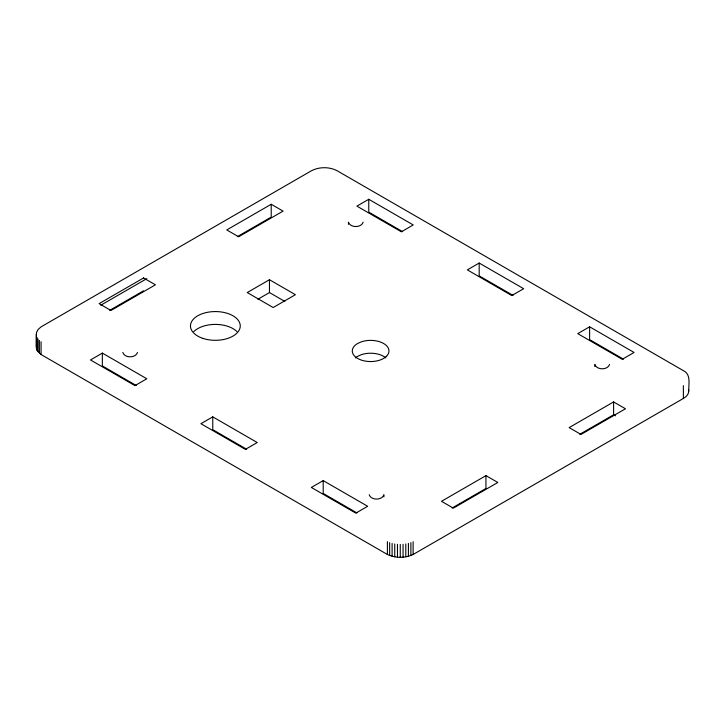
<?xml version="1.0" encoding="UTF-8"?>
<svg xmlns="http://www.w3.org/2000/svg" width="725" height="725" viewBox="0 0 725 725"><rect width="100%" height="100%" fill="white"/><g stroke="black" fill="none" stroke-linecap="round" stroke-linejoin="round"><path stroke-width="1.09" d="M688.596 389.588A18.342 10.585 0 0 1 683.376 398.46L413.114 554.489C405.121 558.214 395.415 558.214 387.413 554.489L41.071 354.534L37.047 350.311L36.449 345.499M137.478 352.459C135.756 358.268 124.519 358.268 122.806 352.459M363.134 222.176C361.422 227.985 350.184 227.985 348.462 222.176L348.462 224.315M609.544 364.439C607.831 370.248 596.593 370.248 594.872 364.439L594.872 366.578M271.222 204.26L226.762 229.934L238.616 236.776L283.085 211.111L271.222 204.26L271.222 217.101L237.392 236.631M100.802 305.207L146.831 278.636M109.738 310.327L143.568 290.798M102.352 353.102L90.489 359.953L134.959 385.618L146.812 378.776L102.352 353.102L102.352 365.944L136.182 385.473M368.771 199.284L356.908 206.136L401.378 231.81L413.232 224.958L368.771 199.284L368.771 212.126L402.602 231.656M269.464 279.723L247.234 292.565L273.171 307.536L295.401 294.703L269.464 279.723L269.464 292.565L284.834 301.437M257.864 299.262L269.464 292.565M212.769 416.857L200.916 423.699L245.376 449.373L257.239 442.531L212.769 416.857L212.769 429.689L246.6 449.228M479.189 263.039L467.335 269.881L511.796 295.555L523.658 288.713L479.189 263.039L479.189 275.872L513.019 295.41M323.196 480.603L311.333 487.454L355.803 513.128L367.657 506.277L323.196 480.603L323.196 493.444L357.026 512.974M589.615 326.794L577.752 333.636L622.222 359.31L634.076 352.459L589.615 326.794L589.615 339.626L623.446 359.156M485.949 475.636L441.489 501.301L453.343 508.153L497.812 482.478L485.949 475.636L485.949 488.469L452.119 507.998M613.604 401.931L569.143 427.605L580.997 434.447L625.467 408.782L613.604 401.931L613.604 414.772L579.773 434.302M613.604 414.772L615.425 415.824M369.215 494.731C370.937 500.531 382.166 500.531 383.888 494.731L383.888 496.87M688.75 390.974C688.542 384.223 691.242 374.272 683.376 370.647L337.27 170.828C329.349 166.659 319.263 166.659 311.333 170.828L41.071 326.857L38.035 329.567L36.449 332.666L36.449 348.725M683.376 385.618L683.376 398.46M413.114 541.657L413.114 554.489M410.876 542.635L410.876 555.468M408.42 543.415L408.42 556.247M405.801 543.977L405.801 556.818M403.064 544.321L403.064 557.162M400.263 544.439L400.263 557.28M397.472 544.321L397.472 557.162M394.735 543.977L394.735 556.818M392.107 543.415L392.107 556.247M389.651 542.635L389.651 555.468M387.413 541.657L387.413 554.489M41.071 341.692L41.071 354.534M39.386 340.406L39.386 353.238M38.035 338.983L38.035 351.824M37.047 337.469L37.047 350.311M36.25 334.279L36.25 347.112M355.368 357.923A18.342 10.585 0 0 1 357.652 356.31L361.449 354.634A18.342 10.585 0 0 1 385.872 357.923M193.811 331.588A24.895 14.373 0 0 1 236.921 331.588M386.507 356.256L383.588 358.449A18.342 10.585 0 0 1 357.652 358.449A18.342 10.585 0 0 1 357.652 343.478L361.449 341.792A18.342 10.585 0 0 1 383.588 343.478A18.342 10.585 0 0 1 386.507 356.256M143.568 277.965L99.108 303.63L110.961 310.481L155.431 284.807L143.568 277.965M202.918 338.385A24.895 14.373 0 0 0 240.256 325.933A24.895 14.373 0 0 0 202.918 313.49A24.895 14.373 0 0 0 202.918 338.385"/></g></svg>
